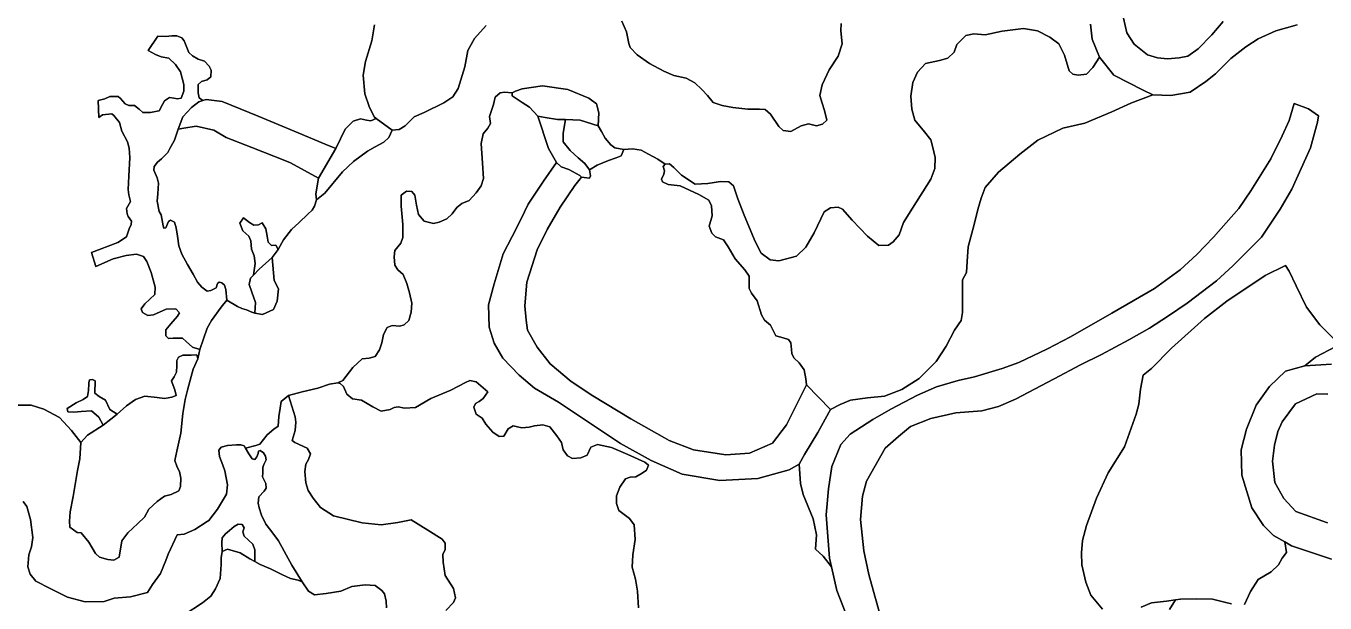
# Model space of a CAD drawing. Header units: inches. Extents: x 288635 to 1232953, y 676945 to 1655780.
# Drawn here: x 357550 to 387692, y 899981 to 913366 of the extents above; entities that cross this region are included whole.
import ezdxf

# ---------------------------------------------------------------- set-up
doc = ezdxf.new("R2010")
doc.units = ezdxf.units.IN
doc.header["$MEASUREMENT"] = 0

msp = doc.modelspace()

# ---------------------------------------------------------------- linework, layer by layer
at = {"color": 1}
for points in [[(365638.9038, 913389.6455), (365572.8637, 913023.8847), (365425.5434, 912541.2838), (365374.7433, 912221.2431), (365410.3034, 911794.5223), (365511.9036, 911499.8817), (365628.7438, 911256.0412), (365678.7738, 911216.2738), (365547.8155, 911162.3039), (365447.2736, 911178.179), (365309.69, 911209.929), (365140.3563, 911157.0122), (364955.1476, 910971.8035), (364738.5024, 910524.2799), (364491.8242, 910626.5998), (363867.3707, 910885.6175), (362935.4522, 911272.1689), (362105.3638, 911616.4821), (361732.8297, 911658.8155), (361653.8721, 911635.1282), (361564.4262, 911696.214), (361547.4928, 911814.7475), (361543.2595, 912009.4812), (361619.4596, 912081.4481), (361750.6932, 912115.3148), (361839.5934, 912183.0483), (361848.0601, 912343.9152), (361797.26, 912432.8154), (361695.6598, 912551.349), (361543.2595, 912593.6824), (361416.2592, 912674.1159), (361326.3007, 912747.1411), (361269.1506, 912901.658), (361220.4672, 913024.4249), (361165.4337, 913094.2751), (361049.0168, 913138.7252), (360934.7166, 913140.8418), (360792.8997, 913121.7918), (360612.9826, 913128.1418), (360384.3822, 912795.8245), (360557.9492, 912702.691), (360687.0661, 912649.7742), (360862.7498, 912618.0241), (361019.3834, 912471.9738), (361133.6837, 912300.5235), (361212.0005, 912008.4229), (361209.8838, 911851.7893), (361148.5004, 911690.9223), (361063.8335, 911673.9889), (360983.4, 911690.9223), (360879.6832, 911709.9723), (360767.4996, 911629.5388), (360714.5828, 911540.6386), (360643.0185, 911397.7278), (360635.1018, 911395.3821), (360438.2514, 911360.457), (360257.2761, 911360.457), (360177.9009, 911436.6572), (360066.7757, 911519.2073), (359936.6004, 911522.3824), (359854.0503, 911557.3074), (359742.9251, 911684.3077), (359688.9499, 911731.9328), (359498.4496, 911728.7578), (359377.7993, 911674.7827), (359225.399, 911639.8576), (359238.099, 911246.1568), (359326.9992, 911303.3069), (359539.7246, 911325.532), (359587.3497, 911290.6069), (359717.525, 911125.5066), (359774.6751, 910922.3062), (359904.8504, 910677.8307), (359942.9505, 910528.6054), (359955.6505, 910312.7049), (359933.4254, 909884.0791), (359917.5504, 909572.9285), (359936.6004, 909449.1032), (359971.5255, 909293.5279), (359885.8003, 909128.4276), (359898.5004, 909004.6023), (359920.7254, 908947.4522), (359996.9256, 908836.327), (359987.4005, 908763.3018), (359942.9505, 908661.7016), (359878.7501, 908477.0766), (359680.3422, 908346.2118), (359071.7993, 908108.0864), (359172.3411, 907785.294), (359569.2169, 907965.2111), (359876.1342, 908044.5862), (360114.2597, 908076.3363), (360273.01, 908018.1278), (360357.6768, 907901.7109), (360452.927, 907647.7104), (360548.1772, 907303.7514), (360542.8855, 907139.7094), (360304.7601, 906922.7507), (360225.3849, 906806.3338), (360257.135, 906721.6669), (360378.8435, 906647.5834), (360511.1355, 906668.7501), (360802.1777, 906795.7504), (361029.7198, 906806.3338), (361114.3867, 906711.0836), (361066.7616, 906631.7084), (360908.0113, 906457.0831), (360791.5944, 906314.2078), (360791.5944, 906176.6242), (360860.3862, 906113.124), (360966.2197, 906123.7074), (361177.8868, 906123.7074), (361267.8453, 906049.6239), (361410.7206, 905917.332), (361580.0543, 905864.4152), (361540.9394, 905642.6823), (361515.5394, 905741.1075), (361385.3641, 905728.4074), (361191.6887, 905728.4074), (361090.0885, 905687.1324), (361048.8134, 905607.7572), (361048.8134, 905490.282), (361042.4634, 905337.8817), (360985.3133, 905229.9314), (360928.1632, 905134.6813), (360940.8632, 905090.2312), (361004.3633, 904928.3058), (361033.0681, 904796.3424), (360935.7832, 904756.2205), (360763.0629, 904725.7404), (360590.3425, 904751.1405), (360305.8619, 904781.6205), (360092.5015, 904700.3404), (359884.2211, 904558.1001), (359666.7967, 904363.3664), (359494.0763, 904470.0466), (359392.4761, 904683.407), (359250.2358, 904769.7672), (359143.5556, 904845.9673), (359153.7156, 905135.5279), (359092.7555, 905166.008), (359026.7154, 905155.848), (359006.3953, 905089.8078), (359005.7375, 905066.1264), (359001.3153, 904906.9275), (358980.9953, 904774.8472), (358879.3951, 904703.7271), (358711.7548, 904627.5269), (358508.5543, 904495.4466), (358523.7944, 904414.1665), (358660.9547, 904409.0865), (358828.595, 904424.3265), (359067.3555, 904439.5665), (359240.0758, 904292.2462), (359341.676, 904104.2859), (358979.9793, 903877.3787), (358822.499, 903704.6584), (358605.2051, 903986.1051), (358324.7462, 904287.7307), (357964.9121, 904478.231), (357668.5782, 904573.4812), (357340.4942, 904573.4812)], [(357340.4942, 904573.4812), (357668.5782, 904573.4812), (357964.9121, 904478.231), (358324.7462, 904287.7307), (358605.2051, 903986.1051), (358822.499, 903704.6584), (358802.1789, 903323.6576), (358746.2988, 903054.4171), (358644.6986, 902449.8959), (358578.6585, 902094.2952), (358558.3384, 901880.9347), (358568.4985, 901738.6945), (358741.2188, 901616.7742), (358832.659, 901606.6142), (359005.3793, 901393.2538), (359162.8597, 901129.0932), (359259.3798, 901042.7331), (359447.3402, 900991.933), (359589.5805, 900976.6929), (359711.5008, 901047.8131), (359777.5409, 901423.7338), (359909.6211, 901606.6142), (360148.3816, 901825.0546), (360300.7819, 901972.3749), (360402.3821, 902155.2553), (360590.3425, 902333.0556), (360763.0629, 902460.0559), (360915.4632, 902495.616), (361093.2635, 902581.9761), (361138.9836, 902683.5763), (361144.0636, 902876.6167), (361113.5836, 903029.017), (361057.7034, 903130.6172), (361006.9033, 903283.0175), (361047.5434, 903506.538), (361144.0636, 903918.0188), (361189.7837, 904375.2197), (361244.1536, 904701.4388), (361299.6389, 904918.7808), (361356.789, 905150.5563), (361429.8142, 905407.7318), (361540.9394, 905642.6823), (361580.0543, 905864.4152), (361754.6796, 906356.5412), (361853.6153, 906536.6548), (362078.1775, 906843.3755), (362207.2944, 907002.1258), (362459.5658, 906855.3194), (362554.816, 906810.3402), (362668.5871, 906783.8818), (362787.6498, 906728.3192), (362862.642, 906700.8026), (363037.2674, 906674.3443), (363296.5596, 906785.4695), (363375.9347, 906981.2615), (363407.6848, 907272.3038), (363307.1429, 907462.8042), (363259.5178, 907991.9719), (363398.6979, 908179.4182), (363527.1474, 908402.3354), (363711.7211, 908641.0958), (363887.8281, 908805.3495), (364086.5835, 908997.1199), (364188.1837, 909092.3701), (364242.1588, 909187.6203), (364293.688, 909336.6753), (364484.1883, 909490.1339), (364896.9392, 909982.2599), (365145.648, 910225.6771), (365473.732, 910463.8025), (365653.649, 910559.0527), (365849.4411, 910670.1779), (365965.858, 910781.3032), (366050.3847, 910946.1606), (366207.865, 910961.4006), (366345.0253, 911047.7608), (366553.3057, 911256.0412), (366792.0662, 911362.7214), (367244.1871, 911581.1619), (367457.5475, 911723.4021), (367579.4677, 911916.4425), (367731.868, 912419.3635), (367802.9882, 912795.2843), (367960.4685, 913074.6848), (368229.709, 913374.4054)], [(382246.9621, 913405.738), (382287.6022, 913060.2973), (382460.3225, 912638.6565), (382306.0582, 912405.4982), (382158.7379, 912248.0179), (381965.6975, 912222.6178), (381843.7773, 912248.0179), (381752.3371, 912324.218), (381650.7369, 912689.9788), (381513.5766, 912949.0593), (381310.3762, 913106.5396), (381020.8156, 913253.8599), (380695.695, 913304.66), (380202.934, 913248.7799), (379806.6932, 913157.3397), (379542.5327, 913182.7398), (379354.5723, 913147.1797), (379151.3719, 912938.8993), (379085.3318, 912761.0989), (378938.0115, 912618.8586), (378744.9711, 912562.9785), (378424.9304, 912491.8584), (378236.9701, 912293.738), (378130.2898, 912054.9775), (378079.4897, 911734.9369), (378104.8898, 911435.2163), (378170.9299, 911181.2158), (378399.5304, 910911.9752), (378546.8507, 910724.0148), (378582.4107, 910576.6945), (378643.3709, 910317.614), (378638.2909, 910063.6135), (378546.8507, 909814.693), (378120.1298, 909139.0517), (377911.8494, 908808.851), (377810.2492, 908524.3704), (377673.0889, 908356.7301), (377566.4087, 908280.53), (377342.8883, 908270.3699), (377078.7277, 908493.8904), (376718.047, 908859.6511), (376494.5266, 909118.7316), (376392.9264, 909159.3717), (376220.206, 909144.1317), (376072.8857, 909052.6915), (375839.2053, 908570.0905), (375646.1649, 908234.8099), (375427.7244, 908026.5294), (375016.2436, 907914.7692), (374821.2982, 907941.7215), (374607.9378, 908094.1218), (374470.7775, 908363.3623), (374211.697, 908978.0436), (374064.3767, 909359.0443), (373967.8565, 909658.7649), (373856.0963, 909750.2051), (373663.0559, 909760.3651), (373368.4153, 909709.565), (373073.7747, 909694.325), (372758.8141, 909907.6854), (372581.0137, 910080.4058), (372479.4135, 910166.766), (372377.8133, 910161.6859), (372213.1024, 910275.5711), (371997.2019, 910394.1046), (371823.6349, 910487.2382), (371624.6679, 910516.8715), (371421.4675, 910499.9382), (371209.8004, 910542.2716), (371116.6668, 910610.0051), (370989.6666, 910762.4054), (370903.9374, 910916.8791), (370828.341, 911053.0948), (370844.216, 911354.7204), (370791.2993, 911561.0959), (370611.3822, 911688.0961), (370119.2562, 911889.1798), (369537.1717, 911979.1384), (369066.2125, 911905.0549), (368907.4622, 911852.1381), (368833.3787, 911815.0964), (368652.8619, 911829.2075), (368551.2617, 911812.2741), (368435.2682, 911714.9073), (368401.4014, 911545.5736), (368308.2679, 911266.173), (368324.6999, 911104.3361), (368263.7398, 910992.5758), (368157.0596, 910865.5756), (368111.3395, 910636.9751), (368141.8196, 910184.8542), (368162.1396, 909829.2535), (368111.3395, 909656.5332), (367999.5793, 909493.9728), (367831.9389, 909321.2525), (367664.2986, 909245.0523), (367547.4584, 909158.6922), (367440.7782, 909011.3719), (367318.8579, 908889.4516), (367135.9776, 908813.2515), (367003.8973, 908782.7714), (366785.4569, 908838.6515), (366658.4566, 908991.0518), (366607.6565, 909209.4923), (366572.0964, 909438.0927), (366500.9763, 909529.5329), (366379.056, 909534.6129), (366257.1358, 909438.0927), (366257.1358, 909189.1722), (366292.6959, 908757.3714), (366297.7759, 908462.7308), (366246.9758, 908330.6505), (366109.8155, 908157.9302), (366094.5755, 908010.6099), (366109.8155, 907817.5695), (366180.9356, 907705.8093), (366302.8559, 907604.2091), (366384.1361, 907395.9286), (366450.1762, 907177.4882), (366500.9763, 906933.6477), (366490.8163, 906730.4473), (366434.9362, 906537.4069), (366323.1759, 906435.8067), (366221.5757, 906405.3267), (366043.7754, 906420.5667), (365926.9351, 906369.7666), (365845.655, 906212.2863), (365810.0949, 906019.2459), (365749.1348, 905851.6055), (365652.6146, 905699.2052), (365510.3743, 905663.6452), (365347.814, 905648.4051), (365134.4536, 905445.2047), (364900.7731, 905145.4841), (364787.1964, 905088.2183), (364590.7452, 905057.6592), (364321.5047, 904961.139), (363955.744, 904879.8589), (363640.7833, 904793.4987), (363472.5505, 904654.3057), (363447.1505, 904501.9054), (363415.4004, 904305.055), (363402.7004, 904082.8046), (363301.1002, 904012.9544), (363142.3499, 903879.6042), (362977.2495, 903663.7037), (362881.9993, 903631.9537), (362643.9077, 903571.1486), (362610.0142, 903624.8134), (362533.814, 903647.0385), (362435.3888, 903647.0385), (362222.6634, 903634.3384), (362079.7881, 903593.0634), (362025.813, 903523.2132), (362038.513, 903377.1629), (362114.7862, 903176.5128), (362165.9102, 903047.756), (362224.1186, 902719.672), (362202.9519, 902502.7133), (361991.2848, 902158.7542), (361790.2011, 901894.1704), (361752.7206, 901870.2074), (361467.4088, 901687.795), (361223.9916, 901576.6697), (361059.9496, 901566.0864), (360848.2825, 901116.2938), (360791.5092, 900970.0595), (360673.6572, 900666.5013), (360483.1568, 900412.5008), (360366.7399, 900227.292), (359975.1558, 900126.7502), (359599.4467, 900095.0001), (359366.6129, 900015.625), (358919.7678, 900005.0945), (358513.367, 900116.8547), (358112.0462, 900314.9751), (357778.1109, 900487.6744), (357646.0306, 900650.2347), (357590.1505, 900822.955), (357615.5506, 901097.2756), (357676.5107, 901280.156), (357706.9907, 901498.5964), (357656.1906, 901915.1572), (357569.8305, 902219.9578), (357483.4703, 902336.7981)], [(368229.709, 913374.4054), (367960.4685, 913074.6848), (367802.9882, 912795.2843), (367731.868, 912419.3635), (367579.4677, 911916.4425), (367457.5475, 911723.4021), (367244.1871, 911581.1619), (366792.0662, 911362.7214), (366553.3057, 911256.0412), (366345.0253, 911047.7608), (366207.865, 910961.4006), (366050.3847, 910946.1606), (365678.7738, 911216.2738), (365628.7438, 911256.0412), (365511.9036, 911499.8817), (365410.3034, 911794.5223), (365374.7433, 912221.2431), (365425.5434, 912541.2838), (365572.8637, 913023.8847), (365638.9038, 913389.6455)], [(376464.4055, 913420.1255), (376459.3255, 913252.4852), (376484.7255, 912952.7646), (376398.3654, 912663.204), (376185.0049, 912348.2434), (376022.4446, 911997.7227), (375966.5645, 911753.8822), (376027.5246, 911576.0818), (376078.3247, 911408.4415), (376129.1248, 911184.9211), (376032.6046, 911088.4009), (375890.3643, 911047.7608), (375707.484, 911093.4809), (375539.8436, 911052.8408), (375301.0832, 910920.7605), (375118.2028, 910941.0806), (375016.6026, 911037.6008), (374823.5622, 911317.0013), (374701.642, 911428.7615), (374569.5617, 911433.8416), (374452.7215, 911433.8416), (374300.3212, 911438.9216), (373954.8805, 911474.4816), (373700.88, 911520.2017), (373497.6796, 911591.3219), (373360.5193, 911753.8822), (373233.519, 911896.1225), (373065.8787, 912048.5228), (372867.7583, 912155.203), (372583.2777, 912216.1631), (372349.5973, 912317.7633), (372019.3966, 912495.5637), (371729.836, 912698.7641), (371567.2757, 912866.4044), (371536.7956, 912962.9246), (371485.9955, 913227.0851), (371379.3153, 913476.0056)], [(371379.3153, 913476.0056), (371485.9955, 913227.0851), (371536.7956, 912962.9246), (371567.2757, 912866.4044), (371729.836, 912698.7641), (372019.3966, 912495.5637), (372349.5973, 912317.7633), (372583.2777, 912216.1631), (372867.7583, 912155.203), (373065.8787, 912048.5228), (373233.519, 911896.1225), (373360.5193, 911753.8822), (373497.6796, 911591.3219), (373700.88, 911520.2017), (373954.8805, 911474.4816), (374300.3212, 911438.9216), (374452.7215, 911433.8416), (374569.5617, 911433.8416), (374701.642, 911428.7615), (374823.5622, 911317.0013), (375016.6026, 911037.6008), (375118.2028, 910941.0806), (375301.0832, 910920.7605), (375539.8436, 911052.8408), (375707.484, 911093.4809), (375890.3643, 911047.7608), (376032.6046, 911088.4009), (376129.1248, 911184.9211), (376078.3247, 911408.4415), (376027.5246, 911576.0818), (375966.5645, 911753.8822), (376022.4446, 911997.7227), (376185.0049, 912348.2434), (376398.3654, 912663.204), (376484.7255, 912952.7646), (376459.3255, 913252.4852), (376464.4055, 913420.1255)], [(377364.4566, 899731.7579), (377242.5363, 900143.2387), (377110.4561, 900641.0797), (376993.6158, 901194.8008), (376917.4157, 901921.2423), (376963.1358, 902459.7234), (377049.4959, 902810.2441), (377486.3768, 903572.2456), (377796.2574, 903846.5661), (378075.658, 904075.1666), (378548.0989, 904263.127), (379122.1401, 904395.2072), (379731.7413, 904440.9273), (380117.8221, 904542.5275), (380508.9829, 904710.1679), (381408.1447, 905177.5288), (382017.7459, 905502.6495), (382505.4269, 905746.4899), (383140.4281, 906081.7706), (383623.0291, 906356.0912), (384034.5099, 906625.3317), (384496.7908, 906935.2123), (385172.4322, 907453.3734), (385553.433, 907803.8941), (386218.9143, 908464.2954), (386650.7152, 909114.5367), (386919.9557, 909576.8176), (387351.7566, 910536.9395), (387520.6836, 911130.8254), (387544.7969, 911283.701), (387306.0365, 911446.2613), (386975.8358, 911568.1816), (386858.9956, 911177.0208), (386696.4352, 910821.4201), (386437.3547, 910282.939), (385969.9938, 909541.2575), (385690.5932, 909134.8567), (385106.3921, 908464.2954), (384720.3113, 908068.0546), (384329.1505, 907712.4539), (383734.7893, 907275.573), (382749.2673, 906701.5318), (381785.1238, 906158.1824), (381250.6644, 905877.7235), (380583.913, 905560.2229), (380202.9123, 905422.6393), (379562.6193, 905226.8472), (379181.6185, 905142.1804), (378673.6175, 904994.0134), (378234.4083, 904803.5131), (377620.5738, 904480.7207), (377197.2396, 904237.3036), (376673.3635, 903898.6362), (376456.4048, 903660.5108), (376244.7377, 903147.2181), (376170.6542, 902628.6337), (376117.7374, 902025.3825), (376197.1126, 901019.9638), (376242.2864, 900819.5048), (376047.3162, 901066.8456), (375869.5158, 901229.4059), (375894.9159, 901559.6066), (375813.6357, 901930.4473), (375585.0353, 902494.3284), (375518.9951, 902753.409), (375493.6742, 903200.5704), (375615.5944, 903424.0908), (375925.475, 903937.1718), (376218.301, 904466.9946), (376441.8215, 904588.9148), (376680.5819, 904685.435), (377076.8227, 904741.3151), (377467.9835, 904781.9552), (377874.3843, 904934.3555), (378275.7051, 905188.356), (378666.8659, 905579.5168), (378900.5464, 905940.1975), (379093.5868, 906305.9582), (379247.8921, 906533.0065), (379278.3721, 906715.8868), (379278.3721, 907259.4479), (379283.4521, 907477.8884), (379374.8923, 907645.5287), (379390.1324, 907899.5292), (379410.4524, 908239.8899), (379557.7727, 908788.531), (379639.0529, 909108.5716), (379715.253, 909372.7321), (379806.6932, 909621.6526), (380114.7742, 909971.9207), (380609.3348, 910393.8142), (381025.8956, 910713.8548), (381605.0168, 910993.2554), (382118.0978, 911115.1756), (382748.0191, 911374.2561), (383184.9, 911572.3765), (383694.765, 911769.9747), (384116.4058, 911754.7347), (384563.4467, 911830.9349), (384929.2074, 912079.8554), (385152.7279, 912252.5757), (385503.2486, 912613.2564), (385853.7693, 912882.497), (386143.3299, 913070.4573), (386554.8107, 913253.3377), (387042.4917, 913390.498)], [(387042.4917, 913390.498), (386554.8107, 913253.3377), (386143.3299, 913070.4573), (385853.7693, 912882.497), (385503.2486, 912613.2564), (385503.2486, 912613.2564), (385152.7279, 912252.5757), (384929.2074, 912079.8554), (384563.4467, 911830.9349), (384116.4058, 911754.7347), (383694.765, 911769.9747), (383476.3245, 911876.6549), (382795.6032, 912227.1756), (382460.3225, 912638.6565), (382287.6022, 913060.2973), (382246.9621, 913405.738)], [(383019.1236, 913547.9783), (383095.3238, 913207.6176), (383262.9641, 912943.4571), (383572.8447, 912699.6166), (383801.4452, 912623.4164), (384035.1257, 912603.0964), (384309.4462, 912623.4164), (384512.6466, 912669.1365), (384751.4071, 912836.7769), (385066.3677, 913161.8975), (385325.4482, 913471.7781)], [(385325.4482, 913471.7781), (385066.3677, 913161.8975), (384751.4071, 912836.7769), (384512.6466, 912669.1365), (384309.4462, 912623.4164), (384035.1257, 912603.0964), (383801.4452, 912623.4164), (383572.8447, 912699.6166), (383262.9641, 912943.4571), (383095.3238, 913207.6176), (383019.1236, 913547.9783)], [(371758.6396, 899870.9689), (371738.3195, 900251.9696), (371692.5995, 900536.4502), (371616.3993, 900815.8507), (371631.6393, 901095.2513), (371682.4394, 901450.852), (371662.1194, 901791.2127), (371550.3592, 901943.613), (371306.5187, 902126.4934), (371250.6386, 902289.0537), (371250.6386, 902466.8541), (371326.8387, 902664.9744), (371463.999, 902863.0948), (371570.6792, 902903.7349), (371702.7595, 902908.8149), (371844.9998, 902995.1751), (371946.6, 903061.2152), (371992.3201, 903178.0555), (371911.0399, 903249.1756), (371514.7991, 903421.896), (371133.7983, 903584.4563), (370813.7577, 903655.5764), (370656.2774, 903594.6163), (370569.9172, 903411.7359), (370422.5969, 903350.7758), (370229.5565, 903335.5358), (370112.7163, 903391.4159), (370016.1961, 903533.6562), (369975.556, 903706.3765), (369863.7958, 903858.7768), (369701.2355, 904067.0573), (369543.7552, 904112.7773), (369350.7148, 904092.4573), (369223.7145, 904061.9772), (369056.0742, 904046.7372), (368852.8738, 904087.3773), (368736.0335, 904021.3372), (368639.5133, 903848.6168), (368532.8331, 903843.5368), (368385.5128, 903940.057), (368222.9525, 904133.0974), (368131.5123, 904270.2577), (367994.3521, 904361.6978), (367943.552, 904524.2582), (367979.112, 904605.5383), (368065.4722, 904656.3384), (368156.9124, 904722.3786), (368263.5926, 904879.8589), (368212.7925, 904925.579), (367999.4321, 905108.4593), (367847.0318, 905144.0194), (367745.4316, 905093.2193), (367410.1509, 904920.499), (366942.79, 904727.4586), (366587.1892, 904519.1782), (366333.1887, 904498.8581), (366185.8684, 904529.3382), (366089.3482, 904514.0981), (365997.9081, 904468.3781), (365789.6276, 904427.738), (365601.6673, 904529.3382), (365337.5067, 904686.8185), (365124.1463, 904717.2986), (364992.0661, 904829.0588), (364915.8659, 905006.8591), (364838.3109, 905076.2504), (364787.1964, 905088.2183), (364900.7731, 905145.4841), (365134.4536, 905445.2047), (365347.814, 905648.4051), (365510.3743, 905663.6452), (365652.6146, 905699.2052), (365749.1348, 905851.6055), (365810.0949, 906019.2459), (365845.655, 906212.2863), (365926.9351, 906369.7666), (366043.7754, 906420.5667), (366221.5757, 906405.3267), (366323.1759, 906435.8067), (366434.9362, 906537.4069), (366490.8163, 906730.4473), (366500.9763, 906933.6477), (366450.1762, 907177.4882), (366384.1361, 907395.9286), (366302.8559, 907604.2091), (366180.9356, 907705.8093), (366109.8155, 907817.5695), (366094.5755, 908010.6099), (366109.8155, 908157.9302), (366246.9758, 908330.6505), (366297.7759, 908462.7308), (366292.6959, 908757.3714), (366257.1358, 909189.1722), (366257.1358, 909438.0927), (366379.056, 909534.6129), (366500.9763, 909529.5329), (366572.0964, 909438.0927), (366607.6565, 909209.4923), (366658.4566, 908991.0518), (366785.4569, 908838.6515), (367003.8973, 908782.7714), (367135.9776, 908813.2515), (367318.8579, 908889.4516), (367440.7782, 909011.3719), (367547.4584, 909158.6922), (367664.2986, 909245.0523), (367831.9389, 909321.2525), (367999.5793, 909493.9728), (368111.3395, 909656.5332), (368162.1396, 909829.2535), (368141.8196, 910184.8542), (368111.3395, 910636.9751), (368157.0596, 910865.5756), (368263.7398, 910992.5758), (368324.6999, 911104.3361), (368308.2679, 911266.173), (368401.4014, 911545.5736), (368435.2682, 911714.9073), (368551.2617, 911812.2741), (368652.8619, 911829.2075), (368833.3787, 911815.0964), (368833.3787, 911746.3046), (369066.2125, 911592.8459), (369235.5461, 911481.7207), (369426.0465, 911270.0536), (369676.0042, 910525.945), (369706.3275, 910471.5096), (369859.9429, 910195.7443), (369560.2223, 909763.9435), (369204.6216, 909235.6224), (369031.9012, 908880.0217), (369031.9012, 908880.0217), (368833.7808, 908483.7809), (368625.5004, 908077.3801), (368417.22, 907386.4987), (368285.1397, 906893.7377), (368300.3798, 906380.6567), (368417.22, 906009.816), (368615.3404, 905659.2953), (368996.3412, 905263.0545), (369346.8619, 904963.3339), (369905.663, 904638.2132), (370814.9848, 904033.692), (371343.3059, 903683.1713), (372059.5873, 903286.9305), (372775.8687, 902971.9699), (373649.6305, 902824.6496), (374533.5522, 902865.2897), (375259.9937, 903073.5701), (375493.6742, 903200.5704), (375518.9951, 902753.409), (375585.0353, 902494.3284), (375813.6357, 901930.4473), (375894.9159, 901559.6066), (375869.5158, 901229.4059), (376047.3162, 901066.8456), (376242.2864, 900819.5048), (376366.4462, 900268.5456), (376625.7384, 899596.5026)], [(376625.7384, 899596.5026), (376366.4462, 900268.5456), (376242.2864, 900819.5048), (376197.1126, 901019.9638), (376117.7374, 902025.3825), (376170.6542, 902628.6337), (376244.7377, 903147.2181), (376456.4048, 903660.5108), (376673.3635, 903898.6362), (377197.2396, 904237.3036), (377620.5738, 904480.7207), (378234.4083, 904803.5131), (378673.6175, 904994.0134), (379181.6185, 905142.1804), (379562.6193, 905226.8472), (380202.9123, 905422.6393), (380583.913, 905560.2229), (381250.6644, 905877.7235), (381785.1238, 906158.1824), (382749.2673, 906701.5318), (383734.7893, 907275.573), (384329.1505, 907712.4539), (384720.3113, 908068.0546), (385106.3921, 908464.2954), (385690.5932, 909134.8567), (385969.9938, 909541.2575), (386437.3547, 910282.939), (386696.4352, 910821.4201), (386858.9956, 911177.0208), (386975.8358, 911568.1816), (387306.0365, 911446.2613), (387544.7969, 911283.701), (387520.6836, 911130.8254), (387351.7566, 910536.9395), (386919.9557, 909576.8176), (386650.7152, 909114.5367), (386218.9143, 908464.2954), (385553.433, 907803.8941), (385172.4322, 907453.3734), (384496.7908, 906935.2123), (384034.5099, 906625.3317), (383623.0291, 906356.0912), (383140.4281, 906081.7706), (382505.4269, 905746.4899), (382017.7459, 905502.6495), (381408.1447, 905177.5288), (380508.9829, 904710.1679), (380117.8221, 904542.5275), (379731.7413, 904440.9273), (379122.1401, 904395.2072), (378548.0989, 904263.127), (378075.658, 904075.1666), (377796.2574, 903846.5661), (377486.3768, 903572.2456), (377049.4959, 902810.2441), (376963.1358, 902459.7234), (376917.4157, 901921.2423), (376993.6158, 901194.8008), (377110.4561, 900641.0797), (377242.5363, 900143.2387), (377364.4566, 899731.7579)], [(382530.7195, 899837.7557), (382261.4789, 900162.8763), (382144.6387, 900467.6769), (382053.1985, 900863.9177), (382037.9585, 901143.3183), (382068.4385, 901427.7988), (382159.8787, 901778.3195), (382393.5592, 902413.3208), (382657.7197, 903002.602), (383038.7205, 903602.0432), (383196.2008, 904033.844), (383307.961, 904358.9647), (383374.0012, 904592.6452), (383414.6412, 904938.0859), (383470.5214, 905263.2065), (383663.5617, 905420.6868), (384130.9227, 905893.1278), (384892.9242, 906584.0091), (385411.0852, 906985.33), (386305.167, 907574.6111), (386772.528, 907808.2916), (386863.9681, 907676.2113), (387026.5285, 907340.9307), (387260.2089, 906843.0897), (387570.0896, 906431.6088), (387971.4104, 906030.288)], [(387971.4104, 906030.288), (387570.0896, 906431.6088), (387260.2089, 906843.0897), (387026.5285, 907340.9307), (386863.9681, 907676.2113), (386772.528, 907808.2916), (386305.167, 907574.6111), (385411.0852, 906985.33), (384892.9242, 906584.0091), (384130.9227, 905893.1278), (383663.5617, 905420.6868), (383470.5214, 905263.2065), (383414.6412, 904938.0859), (383374.0012, 904592.6452), (383307.961, 904358.9647), (383196.2008, 904033.844), (383038.7205, 903602.0432), (382657.7197, 903002.602), (382393.5592, 902413.3208), (382159.8787, 901778.3195), (382068.4385, 901427.7988), (382037.9585, 901143.3183), (382053.1985, 900863.9177), (382144.6387, 900467.6769), (382261.4789, 900162.8763), (382530.7195, 899837.7557)], [(387940.9303, 905933.7678), (387468.4893, 905679.7673), (387222.6947, 905485.9864), (386779.1073, 905357.2733), (386406.5732, 905001.6726), (386093.3059, 904569.8717), (385873.1721, 904011.0706), (385746.1719, 903536.9363), (385763.1052, 902944.2685), (385991.7057, 902190.7336), (386262.6396, 901775.8661), (386499.7067, 901547.2657), (386763.3995, 901396.5841), (386797.928, 901153.4783), (386701.4078, 901021.398), (386615.0476, 900868.9977), (386442.3273, 900706.4374), (386142.6067, 900523.557), (385959.7263, 900249.2365), (385959.7263, 900249.2365), (385827.6461, 899944.4359)], [(387845.9094, 905518.1403), (387222.6947, 905485.9864), (387468.4893, 905679.7673), (387940.9303, 905933.7678)], [(387845.9094, 900996.9312), (386914.5742, 901310.1985), (386763.3995, 901396.5841), (386499.7067, 901547.2657), (386262.6396, 901775.8661), (385991.7057, 902190.7336), (385763.1052, 902944.2685), (385746.1719, 903536.9363), (385873.1721, 904011.0706), (386093.3059, 904569.8717), (386406.5732, 905001.6726), (386779.1073, 905357.2733), (387222.6947, 905485.9864), (387845.9094, 905518.1403)], [(367288.2306, 899810.0087), (367466.031, 899992.8891), (367516.8311, 900104.6493), (367471.111, 900318.0098), (367272.9906, 900617.7304), (367227.2705, 900927.611), (367222.1905, 901105.4113), (367272.9906, 901222.2516), (367272.9906, 901369.5719), (367206.9505, 901461.012), (366876.7498, 901669.2925), (366485.589, 901913.1329), (366180.7884, 901852.1728), (365789.6276, 901796.2927), (365347.6668, 901842.0128), (364687.2654, 901999.4931), (364387.5448, 902192.5335), (364209.7445, 902410.9739), (364101.1422, 902589.6423), (364042.2127, 902772.0051), (364016.7041, 903030.7352), (364047.1842, 903203.4555), (364108.1443, 903310.1357), (364148.7844, 903442.216), (364072.5842, 903569.2163), (363788.1036, 903706.3765), (363727.1435, 903747.0166), (363798.2637, 903985.7771), (363808.4237, 904178.8175), (363798.2637, 904300.7377), (363640.7833, 904793.4987), (363955.744, 904879.8589), (364321.5047, 904961.139), (364590.7452, 905057.6592), (364787.1964, 905088.2183), (364838.3109, 905076.2504), (364915.8659, 905006.8591), (364992.0661, 904829.0588), (365124.1463, 904717.2986), (365337.5067, 904686.8185), (365601.6673, 904529.3382), (365789.6276, 904427.738), (365997.9081, 904468.3781), (366089.3482, 904514.0981), (366185.8684, 904529.3382), (366333.1887, 904498.8581), (366587.1892, 904519.1782), (366942.79, 904727.4586), (367410.1509, 904920.499), (367745.4316, 905093.2193), (367847.0318, 905144.0194), (367999.4321, 905108.4593), (368212.7925, 904925.579), (368263.5926, 904879.8589), (368156.9124, 904722.3786), (368065.4722, 904656.3384), (367979.112, 904605.5383), (367943.552, 904524.2582), (367943.552, 904524.2582), (367994.3521, 904361.6978), (368131.5123, 904270.2577), (368222.9525, 904133.0974), (368385.5128, 903940.057), (368532.8331, 903843.5368), (368639.5133, 903848.6168), (368736.0335, 904021.3372), (368852.8738, 904087.3773), (369056.0742, 904046.7372), (369223.7145, 904061.9772), (369350.7148, 904092.4573), (369543.7552, 904112.7773), (369701.2355, 904067.0573), (369863.7958, 903858.7768), (369975.556, 903706.3765), (370016.1961, 903533.6562), (370112.7163, 903391.4159), (370229.5565, 903335.5358), (370422.5969, 903350.7758), (370569.9172, 903411.7359), (370656.2774, 903594.6163), (370813.7577, 903655.5764), (371133.7983, 903584.4563), (371514.7991, 903421.896), (371911.0399, 903249.1756), (371992.3201, 903178.0555), (371946.6, 903061.2152), (371844.9998, 902995.1751), (371702.7595, 902908.8149), (371570.6792, 902903.7349), (371463.999, 902863.0948), (371326.8387, 902664.9744), (371250.6386, 902466.8541), (371250.6386, 902289.0537), (371306.5187, 902126.4934), (371550.3592, 901943.613), (371662.1194, 901791.2127), (371682.4394, 901450.852), (371631.6393, 901095.2513), (371616.3993, 900815.8507), (371692.5995, 900536.4502), (371738.3195, 900251.9696), (371758.6396, 899870.9689)], [(365916.6279, 899870.9689), (365906.4679, 900023.3692), (365865.8278, 900191.0095), (365804.8677, 900272.2897), (365652.4674, 900384.0499), (365418.7869, 900399.2899), (365113.9863, 900363.7298), (364854.9058, 900257.0496), (364514.5451, 900201.1695), (364245.3046, 900170.6895), (364108.1443, 900251.9696), (363960.824, 900475.4901), (363721.2664, 900860.1766), (363406.9408, 901425.3278), (363229.1404, 901666.6283), (363114.8402, 901812.6786), (363016.415, 902015.879), (362959.2649, 902190.5043), (362937.0398, 902298.4545), (362956.0899, 902441.3298), (363073.5651, 902571.5051), (363121.1902, 902647.7052), (363114.8402, 902752.4804), (363041.4264, 902909.0181), (363047.1067, 902997.2205), (363049.2234, 903126.3374), (363070.3901, 903194.0709), (363121.1902, 903302.0211), (363110.6069, 903388.8046), (363064.0401, 903460.7714), (362981.4899, 903517.9215), (362947.6232, 903500.9882), (362934.9232, 903452.3047), (362905.2898, 903369.7546), (362856.6063, 903306.2545), (362797.3396, 903325.3045), (362724.3144, 903443.8381), (362643.9077, 903571.1486), (362881.9993, 903631.9537), (362977.2495, 903663.7037), (363142.3499, 903879.6042), (363301.1002, 904012.9544), (363402.7004, 904082.8046), (363415.4004, 904305.055), (363447.1505, 904501.9054), (363472.5505, 904654.3057), (363640.7833, 904793.4987), (363798.2637, 904300.7377), (363808.4237, 904178.8175), (363798.2637, 903985.7771), (363727.1435, 903747.0166), (363788.1036, 903706.3765), (364072.5842, 903569.2163), (364072.5842, 903569.2163), (364148.7844, 903442.216), (364108.1443, 903310.1357), (364047.1842, 903203.4555), (364016.7041, 903030.7352), (364042.2127, 902772.0051), (364101.1422, 902589.6423), (364209.7445, 902410.9739), (364387.5448, 902192.5335), (364687.2654, 901999.4931), (365347.6668, 901842.0128), (365789.6276, 901796.2927), (366180.7884, 901852.1728), (366485.589, 901913.1329), (366876.7498, 901669.2925), (367206.9505, 901461.012), (367272.9906, 901369.5719), (367272.9906, 901222.2516), (367222.1905, 901105.4113), (367227.2705, 900927.611), (367272.9906, 900617.7304), (367471.111, 900318.0098), (367516.8311, 900104.6493), (367466.031, 899992.8891), (367288.2306, 899810.0087)], [(387761.2426, 904823.8722), (387498.7754, 904832.3389), (387007.7077, 904603.7385), (386694.4404, 904180.4043), (386601.3069, 903960.2705), (386516.6401, 903638.5365), (386474.3066, 903274.4691), (386525.1068, 902774.9348), (386736.7738, 902402.4007), (387016.1744, 902106.0668), (387752.7759, 901843.5996)], [(387752.7759, 901843.5996), (387016.1744, 902106.0668), (386736.7738, 902402.4007), (386525.1068, 902774.9348), (386474.3066, 903274.4691), (386516.6401, 903638.5365), (386601.3069, 903960.2705), (386694.4404, 904180.4043), (387007.7077, 904603.7385), (387498.7754, 904832.3389), (387761.2426, 904823.8722)], [(357483.4703, 902336.7981), (357569.8305, 902219.9578), (357656.1906, 901915.1572), (357706.9907, 901498.5964), (357676.5107, 901280.156), (357615.5506, 901097.2756), (357590.1505, 900822.955), (357646.0306, 900650.2347), (357778.1109, 900487.6744), (358112.0462, 900314.9751), (358513.367, 900116.8547), (358919.7678, 900005.0945), (359366.6129, 900015.625), (359599.4467, 900095.0001), (359975.1558, 900126.7502), (360366.7399, 900227.292), (360483.1568, 900412.5008), (360673.6572, 900666.5013), (360791.5092, 900970.0595), (360848.2825, 901116.2938), (361059.9496, 901566.0864), (361223.9916, 901576.6697), (361467.4088, 901687.795), (361752.7206, 901870.2074), (361790.2011, 901894.1704), (361991.2848, 902158.7542), (362202.9519, 902502.7133), (362224.1186, 902719.672), (362165.9102, 903047.756), (362114.7862, 903176.5128), (362038.513, 903377.1629), (362025.813, 903523.2132), (362079.7881, 903593.0634), (362222.6634, 903634.3384), (362435.3888, 903647.0385), (362533.814, 903647.0385), (362610.0142, 903624.8134), (362643.9077, 903571.1486), (362724.3144, 903443.8381), (362797.3396, 903325.3045), (362856.6063, 903306.2545), (362905.2898, 903369.7546), (362934.9232, 903452.3047), (362947.6232, 903500.9882), (362981.4899, 903517.9215), (363064.0401, 903460.7714), (363110.6069, 903388.8046), (363121.1902, 903302.0211), (363070.3901, 903194.0709), (363049.2234, 903126.3374), (363047.1067, 902997.2205), (363041.4264, 902909.0181), (363114.8402, 902752.4804), (363121.1902, 902647.7052), (363073.5651, 902571.5051), (362956.0899, 902441.3298), (362937.0398, 902298.4545), (362959.2649, 902190.5043), (363016.415, 902015.879), (363114.8402, 901812.6786), (363229.1404, 901666.6283), (363406.9408, 901425.3278), (363721.2664, 900860.1766), (363960.824, 900475.4901), (363864.3038, 900511.0501), (363686.5034, 900546.6102), (363488.383, 900643.1304), (363224.2225, 900775.2107), (362985.462, 900871.7309), (362860.2793, 900940.9809), (362860.8397, 901212.6024), (362813.2146, 901349.1276), (362711.6144, 901438.0278), (362613.1892, 901533.278), (362584.6141, 901631.7032), (362610.0142, 901723.7784), (362565.5641, 901799.9785), (362476.6639, 901809.5035), (362378.2387, 901752.3534), (362270.2885, 901663.4533), (362181.3883, 901584.0781), (362098.8382, 901492.0029), (362092.4882, 901377.7027), (362101.5403, 901176.5315), (362081.2202, 901029.2112), (362075.3882, 900877.5794), (362071.0602, 900765.0506), (362055.8202, 900551.6902), (361944.06, 900307.8497), (361842.4598, 900140.2094), (361649.4194, 899987.8091), (361217.6185, 899708.4085)], [(385827.6461, 899944.4359), (385959.7263, 900249.2365), (386142.6067, 900523.557), (386442.3273, 900706.4374), (386615.0476, 900868.9977), (386701.4078, 901021.398), (386797.928, 901153.4783), (386763.3995, 901396.5841), (386914.5742, 901310.1985), (387845.9094, 900996.9312)], [(361217.6185, 899708.4085), (361649.4194, 899987.8091), (361842.4598, 900140.2094), (361944.06, 900307.8497), (362055.8202, 900551.6902), (362071.0602, 900765.0506), (362075.3882, 900877.5794), (362081.2202, 901029.2112), (362101.5403, 901176.5315), (362228.5405, 901227.3316), (362518.1011, 901146.0514), (362746.7016, 901003.8111), (362860.2793, 900940.9809), (362985.462, 900871.7309), (363224.2225, 900775.2107), (363488.383, 900643.1304), (363686.5034, 900546.6102), (363864.3038, 900511.0501), (363960.824, 900475.4901), (364108.1443, 900251.9696), (364245.3046, 900170.6895), (364514.5451, 900201.1695), (364854.9058, 900257.0496), (365113.9863, 900363.7298), (365418.7869, 900399.2899), (365652.4674, 900384.0499), (365804.8677, 900272.2897), (365865.8278, 900191.0095), (365906.4679, 900023.3692), (365916.6279, 899870.9689)], [(385522.8455, 899959.6759), (385390.7652, 899990.156), (385080.8846, 900066.3561), (384720.2039, 900076.5161), (384339.2031, 900071.4361), (384222.2571, 900053.1633), (384014.0824, 900020.636), (383663.5617, 899985.076), (383424.8013, 899883.4757)], [(384085.31, 899833.3581), (384222.2571, 900053.1633), (384339.2031, 900071.4361), (384720.2039, 900076.5161), (385080.8846, 900066.3561), (385390.7652, 899990.156), (385522.8455, 899959.6759)], [(383424.8013, 899883.4757), (383663.5617, 899985.076), (384014.0824, 900020.636), (384222.2571, 900053.1633), (384085.31, 899833.3581)]]:
    msp.add_lwpolyline(points, dxfattribs=at)
for points in [[(361049.0168, 913138.7252), (361165.4337, 913094.2751), (361220.4672, 913024.4249), (361269.1506, 912901.658), (361326.3007, 912747.1411), (361416.2592, 912674.1159), (361543.2595, 912593.6824), (361695.6598, 912551.349), (361797.26, 912432.8154), (361848.0601, 912343.9152), (361839.5934, 912183.0483), (361750.6932, 912115.3148), (361619.4596, 912081.4481), (361543.2595, 912009.4812), (361547.4928, 911814.7475), (361564.4262, 911696.214), (361653.8721, 911635.1282), (361563.4961, 911608.0154), (361394.1624, 911472.5485), (361190.962, 911260.8814), (361080.8951, 910973.0141), (360993.8776, 910715.9307), (360889.1023, 910522.2554), (360841.4773, 910430.1802), (360695.427, 910284.1299), (360600.1768, 910204.7547), (360523.9766, 910109.5045), (360517.6266, 910020.6044), (360597.0018, 909845.979), (360622.4018, 909722.1538), (360606.5268, 909474.5033), (360597.0018, 909299.8779), (360638.8413, 909065.8799), (360683.2914, 908987.5631), (360719.2748, 908816.1128), (360729.8581, 908731.4459), (360744.6748, 908674.2958), (360793.3583, 908686.9959), (360856.8584, 908828.8128), (360901.3085, 908858.4462), (360992.3253, 908816.1128), (361036.7754, 908682.7625), (361064.2921, 908490.1455), (361100.2755, 908267.895), (361165.8923, 908071.0446), (361295.0093, 907831.8608), (361430.4762, 907609.6104), (361532.0764, 907425.46), (361631.5599, 907306.9264), (361752.2102, 907218.0262), (361836.877, 907226.4929), (361959.6439, 907294.2264), (361991.394, 907391.5933), (362033.7274, 907425.46), (362039.1304, 907424.1993), (362097.2275, 907410.6433), (362158.611, 907351.3765), (362188.2444, 907249.7763), (362207.2944, 907002.1258), (362078.1775, 906843.3755), (361853.6153, 906536.6548), (361754.6796, 906356.5412), (361580.0543, 905864.4152), (361410.7206, 905917.332), (361267.8453, 906049.6239), (361177.8868, 906123.7074), (360966.2197, 906123.7074), (360860.3862, 906113.124), (360791.5944, 906176.6242), (360791.5944, 906314.2078), (360908.0113, 906457.0831), (361066.7616, 906631.7084), (361114.3867, 906711.0836), (361029.7198, 906806.3338), (360802.1777, 906795.7504), (360511.1355, 906668.7501), (360378.8435, 906647.5834), (360257.135, 906721.6669), (360225.3849, 906806.3338), (360304.7601, 906922.7507), (360542.8855, 907139.7094), (360548.1772, 907303.7514), (360452.927, 907647.7104), (360357.6768, 907901.7109), (360273.01, 908018.1278), (360114.2597, 908076.3363), (359876.1342, 908044.5862), (359569.2169, 907965.2111), (359172.3411, 907785.294), (359071.7993, 908108.0864), (359680.3422, 908346.2118), (359878.7501, 908477.0766), (359942.9505, 908661.7016), (359987.4005, 908763.3018), (359996.9256, 908836.327), (359920.7254, 908947.4522), (359898.5004, 909004.6023), (359885.8003, 909128.4276), (359971.5255, 909293.5279), (359936.6004, 909449.1032), (359917.5504, 909572.9285), (359933.4254, 909884.0791), (359955.6505, 910312.7049), (359942.9505, 910528.6054), (359904.8504, 910677.8307), (359774.6751, 910922.3062), (359717.525, 911125.5066), (359587.3497, 911290.6069), (359539.7246, 911325.532), (359326.9992, 911303.3069), (359238.099, 911246.1568), (359225.399, 911639.8576), (359377.7993, 911674.7827), (359498.4496, 911728.7578), (359688.9499, 911731.9328), (359742.9251, 911684.3077), (359854.0503, 911557.3074), (359936.6004, 911522.3824), (360066.7757, 911519.2073), (360177.9009, 911436.6572), (360257.2761, 911360.457), (360438.2514, 911360.457), (360635.1018, 911395.3821), (360643.0185, 911397.7278), (360714.5828, 911540.6386), (360767.4996, 911629.5388), (360879.6832, 911709.9723), (360983.4, 911690.9223), (361063.8335, 911673.9889), (361148.5004, 911690.9223), (361209.8838, 911851.7893), (361212.0005, 912008.4229), (361133.6837, 912300.5235), (361019.3834, 912471.9738), (360862.7498, 912618.0241), (360687.0661, 912649.7742), (360557.9492, 912702.691), (360384.3822, 912795.8245), (360612.9826, 913128.1418), (360792.8997, 913121.7918), (360934.7166, 913140.8418), (361049.0168, 913138.7252)], [(381020.8156, 913253.8599), (381310.3762, 913106.5396), (381513.5766, 912949.0593), (381650.7369, 912689.9788), (381752.3371, 912324.218), (381843.7773, 912248.0179), (381965.6975, 912222.6178), (382158.7379, 912248.0179), (382306.0582, 912405.4982), (382460.3225, 912638.6565), (382795.6032, 912227.1756), (383476.3245, 911876.6549), (383694.765, 911769.9747), (383184.9, 911572.3765), (382748.0191, 911374.2561), (382118.0978, 911115.1756), (381605.0168, 910993.2554), (381025.8956, 910713.8548), (380609.3348, 910393.8142), (380114.7742, 909971.9207), (379806.6932, 909621.6526), (379715.253, 909372.7321), (379639.0529, 909108.5716), (379557.7727, 908788.531), (379410.4524, 908239.8899), (379390.1324, 907899.5292), (379374.8923, 907645.5287), (379283.4521, 907477.8884), (379278.3721, 907259.4479), (379278.3721, 906715.8868), (379247.8921, 906533.0065), (379093.5868, 906305.9582), (378900.5464, 905940.1975), (378666.8659, 905579.5168), (378275.7051, 905188.356), (377874.3843, 904934.3555), (377467.9835, 904781.9552), (377076.8227, 904741.3151), (376680.5819, 904685.435), (376441.8215, 904588.9148), (376218.301, 904466.9946), (375659.4999, 905041.0357), (375644.2599, 905178.196), (375603.6198, 905386.4764), (375491.8596, 905549.0367), (375369.9393, 905670.957), (375319.1392, 905767.4772), (375314.0592, 905863.9973), (375298.8192, 906016.3977), (375242.9391, 906092.5978), (375115.9388, 906133.2379), (374948.2985, 906178.958), (374907.6584, 906255.1581), (374826.3782, 906427.8785), (374689.218, 906544.7187), (374613.0178, 906666.639), (374516.4976, 906986.6796), (374384.4173, 907164.4799), (374328.5372, 907276.2402), (374328.5372, 907560.7207), (374232.017, 907708.041), (374003.4166, 907967.1216), (373845.9363, 908246.5221), (373734.176, 908409.0824), (373551.2957, 908475.1226), (373464.9355, 908556.4027), (373403.9754, 908718.9631), (373470.0155, 908962.8035), (373459.8555, 909196.484), (373393.8154, 909323.4843), (373165.2149, 909455.5645), (372728.334, 909658.7649), (372448.9335, 909689.245), (372316.8532, 909750.2051), (372296.5332, 909811.1652), (372352.4133, 909928.0055), (372362.5733, 910009.2856), (372332.0932, 910105.8058), (372377.8133, 910161.6859), (372479.4135, 910166.766), (372581.0137, 910080.4058), (372758.8141, 909907.6854), (373073.7747, 909694.325), (373368.4153, 909709.565), (373663.0559, 909760.3651), (373856.0963, 909750.2051), (373967.8565, 909658.7649), (374064.3767, 909359.0443), (374211.697, 908978.0436), (374470.7775, 908363.3623), (374607.9378, 908094.1218), (374821.2982, 907941.7215), (375016.2436, 907914.7692), (375427.7244, 908026.5294), (375646.1649, 908234.8099), (375839.2053, 908570.0905), (376072.8857, 909052.6915), (376220.206, 909144.1317), (376392.9264, 909159.3717), (376494.5266, 909118.7316), (376718.047, 908859.6511), (377078.7277, 908493.8904), (377342.8883, 908270.3699), (377566.4087, 908280.53), (377673.0889, 908356.7301), (377810.2492, 908524.3704), (377911.8494, 908808.851), (378120.1298, 909139.0517), (378546.8507, 909814.693), (378638.2909, 910063.6135), (378643.3709, 910317.614), (378582.4107, 910576.6945), (378546.8507, 910724.0148), (378399.5304, 910911.9752), (378170.9299, 911181.2158), (378104.8898, 911435.2163), (378079.4897, 911734.9369), (378130.2898, 912054.9775), (378236.9701, 912293.738), (378424.9304, 912491.8584), (378744.9711, 912562.9785), (378938.0115, 912618.8586), (379085.3318, 912761.0989), (379151.3719, 912938.8993), (379354.5723, 913147.1797), (379542.5327, 913182.7398), (379806.6932, 913157.3397), (380202.934, 913248.7799), (380695.695, 913304.66), (381020.8156, 913253.8599)], [(370844.216, 911354.7204), (370828.341, 911053.0948), (370410.2985, 911180.0951), (370067.2382, 911192.7876), (369880.8864, 911199.6822), (369593.3912, 911244.1625), (369426.0465, 911270.0536), (369235.5461, 911481.7207), (369066.2125, 911592.8459), (368833.3787, 911746.3046), (368833.3787, 911815.0964), (368907.4622, 911852.1381), (369066.2125, 911905.0549), (369537.1717, 911979.1384), (370119.2562, 911889.1798), (370611.3822, 911688.0961), (370791.2993, 911561.0959), (370844.216, 911354.7204)], [(362935.4522, 911272.1689), (363867.3707, 910885.6175), (364491.8242, 910626.5998), (364738.5024, 910524.2799), (364340.5683, 909838.4785), (363688.6337, 910194.0792), (363552.502, 910248.0182), (362791.1652, 910549.6799), (362198.4973, 910778.2804), (361910.6301, 910947.6141), (361495.7626, 911040.7476), (361210.8294, 910994.2279), (361080.8951, 910973.0141), (361190.962, 911260.8814), (361394.1624, 911472.5485), (361563.4961, 911608.0154), (361653.8721, 911635.1282), (361732.8297, 911658.8155), (362105.3638, 911616.4821), (362935.4522, 911272.1689)], [(365678.7738, 911216.2738), (366050.3847, 910946.1606), (365965.858, 910781.3032), (365849.4411, 910670.1779), (365653.649, 910559.0527), (365473.732, 910463.8025), (365145.648, 910225.6771), (364896.9392, 909982.2599), (364484.1883, 909490.1339), (364293.688, 909336.6753), (364272.5212, 909468.9672), (364340.5683, 909838.4785), (364738.5024, 910524.2799), (364955.1476, 910971.8035), (365140.3563, 911157.0122), (365309.69, 911209.929), (365447.2736, 911178.179), (365547.8155, 911162.3039), (365678.7738, 911216.2738)], [(370647.5561, 909887.7687), (370628.5061, 909836.9686), (370561.831, 909843.3186), (370442.7222, 909860.182), (370398.424, 909901.1038), (370149.5035, 910038.264), (369970.6216, 910097.3719), (369859.9429, 910195.7443), (369706.3275, 910471.5096), (369676.0042, 910525.945), (369426.0465, 911270.0536), (369593.3912, 911244.1625), (369880.8864, 911199.6822), (370067.2382, 911192.7876), (370012.5549, 910881.5457), (370015.7299, 910678.3453), (370174.0569, 910478.9549), (370362.0172, 910306.2346), (370514.4175, 910174.1543), (370626.1778, 910026.834), (370647.5561, 909887.7687)], [(364086.5835, 908997.1199), (363887.8281, 908805.3495), (363711.7211, 908641.0958), (363527.1474, 908402.3354), (363398.6979, 908179.4182), (363347.8978, 908281.0184), (363246.2976, 908275.9384), (363170.0975, 908352.1385), (363144.6974, 908489.2988), (363114.2174, 908656.9391), (363027.8572, 908799.1794), (362941.497, 908753.4593), (362834.8168, 908748.3793), (362733.2166, 908809.3394), (362596.0563, 908916.0196), (362514.7762, 908789.0194), (362580.8163, 908611.219), (362717.9766, 908489.2988), (362763.6967, 908382.6186), (362778.9367, 908189.5782), (362844.9768, 908032.0979), (362870.3769, 907854.2975), (362828.5542, 907585.6725), (362762.1002, 907515.7209), (362725.0584, 907372.8457), (362793.8502, 907187.6369), (362873.2254, 906954.8031), (362862.642, 906700.8026), (362787.6498, 906728.3192), (362668.5871, 906783.8818), (362554.816, 906810.3402), (362459.5658, 906855.3194), (362207.2944, 907002.1258), (362188.2444, 907249.7763), (362158.611, 907351.3765), (362097.2275, 907410.6433), (362039.1304, 907424.1993), (362033.7274, 907425.46), (361991.394, 907391.5933), (361959.6439, 907294.2264), (361836.877, 907226.4929), (361752.2102, 907218.0262), (361631.5599, 907306.9264), (361532.0764, 907425.46), (361430.4762, 907609.6104), (361295.0093, 907831.8608), (361165.8923, 908071.0446), (361100.2755, 908267.895), (361064.2921, 908490.1455), (361036.7754, 908682.7625), (360992.3253, 908816.1128), (360901.3085, 908858.4462), (360856.8584, 908828.8128), (360793.3583, 908686.9959), (360744.6748, 908674.2958), (360729.8581, 908731.4459), (360719.2748, 908816.1128), (360683.2914, 908987.5631), (360638.8413, 909065.8799), (360597.0018, 909299.8779), (360606.5268, 909474.5033), (360622.4018, 909722.1538), (360597.0018, 909845.979), (360517.6266, 910020.6044), (360523.9766, 910109.5045), (360600.1768, 910204.7547), (360695.427, 910284.1299), (360841.4773, 910430.1802), (360889.1023, 910522.2554), (360993.8776, 910715.9307), (361080.8951, 910973.0141), (361210.8294, 910994.2279), (361495.7626, 911040.7476), (361910.6301, 910947.6141), (362198.4973, 910778.2804), (362791.1652, 910549.6799), (363552.502, 910248.0182), (363688.6337, 910194.0792), (364340.5683, 909838.4785), (364272.5212, 909468.9672), (364293.688, 909336.6753), (364242.1588, 909187.6203), (364188.1837, 909092.3701), (364086.5835, 908997.1199)], [(370803.9781, 910138.5942), (370626.1778, 910026.834), (370514.4175, 910174.1543), (370362.0172, 910306.2346), (370174.0569, 910478.9549), (370015.7299, 910678.3453), (370012.5549, 910881.5457), (370067.2382, 911192.7876), (370410.2985, 911180.0951), (370828.341, 911053.0948), (370903.9374, 910916.8791), (370989.6666, 910762.4054), (371116.6668, 910610.0051), (371209.8004, 910542.2716), (371421.4675, 910499.9382), (371362.7792, 910357.0347), (371240.859, 910306.2346), (371068.1386, 910245.2744), (370803.9781, 910138.5942)], [(372352.4133, 909928.0055), (372296.5332, 909811.1652), (372316.8532, 909750.2051), (372448.9335, 909689.245), (372728.334, 909658.7649), (373165.2149, 909455.5645), (373393.8154, 909323.4843), (373459.8555, 909196.484), (373470.0155, 908962.8035), (373403.9754, 908718.9631), (373464.9355, 908556.4027), (373551.2957, 908475.1226), (373734.176, 908409.0824), (373845.9363, 908246.5221), (374003.4166, 907967.1216), (374232.017, 907708.041), (374328.5372, 907560.7207), (374328.5372, 907276.2402), (374384.4173, 907164.4799), (374516.4976, 906986.6796), (374613.0178, 906666.639), (374689.218, 906544.7187), (374826.3782, 906427.8785), (374907.6584, 906255.1581), (374948.2985, 906178.958), (375115.9388, 906133.2379), (375242.9391, 906092.5978), (375298.8192, 906016.3977), (375314.0592, 905863.9973), (375319.1392, 905767.4772), (375369.9393, 905670.957), (375491.8596, 905549.0367), (375603.6198, 905386.4764), (375644.2599, 905178.196), (375659.4999, 905041.0357), (375199.0336, 904114.9722), (374873.9129, 903688.2513), (374340.5119, 903454.5709), (373786.7907, 903419.0108), (373040.0293, 903535.851), (372476.1481, 903754.2915), (372367.9377, 903814.545), (371582.0663, 904252.1325), (370703.2246, 904785.5335), (370200.3036, 905120.8142), (369712.6226, 905532.295), (369407.822, 905913.2958), (369189.3816, 906309.5366), (369158.9015, 906538.137), (369123.3414, 906873.4177), (369169.0615, 907422.0588), (369412.902, 908173.9003), (369641.5025, 908646.3412), (369941.2231, 909159.4223), (370286.6637, 909667.4233), (370442.7222, 909860.182), (370561.831, 909843.3186), (370628.5061, 909836.9686), (370647.5561, 909887.7687), (370626.1778, 910026.834), (370803.9781, 910138.5942), (371068.1386, 910245.2744), (371240.859, 910306.2346), (371362.7792, 910357.0347), (371421.4675, 910499.9382), (371624.6679, 910516.8715), (371823.6349, 910487.2382), (371997.2019, 910394.1046), (372213.1024, 910275.5711), (372377.8133, 910161.6859), (372332.0932, 910105.8058), (372362.5733, 910009.2856), (372352.4133, 909928.0055)], [(373040.0293, 903535.851), (373786.7907, 903419.0108), (374340.5119, 903454.5709), (374873.9129, 903688.2513), (375199.0336, 904114.9722), (375659.4999, 905041.0357), (376218.301, 904466.9946), (375925.475, 903937.1718), (375615.5944, 903424.0908), (375493.6742, 903200.5704), (375259.9937, 903073.5701), (374533.5522, 902865.2897), (373649.6305, 902824.6496), (372775.8687, 902971.9699), (372059.5873, 903286.9305), (371343.3059, 903683.1713), (370814.9848, 904033.692), (369905.663, 904638.2132), (369346.8619, 904963.3339), (368996.3412, 905263.0545), (368615.3404, 905659.2953), (368417.22, 906009.816), (368300.3798, 906380.6567), (368285.1397, 906893.7377), (368417.22, 907386.4987), (368625.5004, 908077.3801), (368833.7808, 908483.7809), (369031.9012, 908880.0217), (369204.6216, 909235.6224), (369560.2223, 909763.9435), (369859.9429, 910195.7443), (369970.6216, 910097.3719), (370149.5035, 910038.264), (370398.424, 909901.1038), (370442.7222, 909860.182), (370286.6637, 909667.4233), (369941.2231, 909159.4223), (369641.5025, 908646.3412), (369412.902, 908173.9003), (369169.0615, 907422.0588), (369123.3414, 906873.4177), (369158.9015, 906538.137), (369189.3816, 906309.5366), (369407.822, 905913.2958), (369712.6226, 905532.295), (370200.3036, 905120.8142), (370703.2246, 904785.5335), (371582.0663, 904252.1325), (372367.9377, 903814.545), (372476.1481, 903754.2915), (373040.0293, 903535.851)], [(362733.2166, 908809.3394), (362834.8168, 908748.3793), (362941.497, 908753.4593), (363027.8572, 908799.1794), (363114.2174, 908656.9391), (363144.6974, 908489.2988), (363170.0975, 908352.1385), (363246.2976, 908275.9384), (363347.8978, 908281.0184), (363398.6979, 908179.4182), (363259.5178, 907991.9719), (362963.1839, 907727.388), (362828.5542, 907585.6725), (362870.3769, 907854.2975), (362844.9768, 908032.0979), (362778.9367, 908189.5782), (362763.6967, 908382.6186), (362717.9766, 908489.2988), (362580.8163, 908611.219), (362514.7762, 908789.0194), (362596.0563, 908916.0196), (362733.2166, 908809.3394)], [(363296.5596, 906785.4695), (363037.2674, 906674.3443), (362862.642, 906700.8026), (362873.2254, 906954.8031), (362793.8502, 907187.6369), (362725.0584, 907372.8457), (362762.1002, 907515.7209), (362828.5542, 907585.6725), (362963.1839, 907727.388), (363259.5178, 907991.9719), (363307.1429, 907462.8042), (363407.6848, 907272.3038), (363375.9347, 906981.2615), (363296.5596, 906785.4695)], [(361299.6389, 904918.7808), (361244.1536, 904701.4388), (361189.7837, 904375.2197), (361144.0636, 903918.0188), (361047.5434, 903506.538), (361006.9033, 903283.0175), (361057.7034, 903130.6172), (361113.5836, 903029.017), (361144.0636, 902876.6167), (361138.9836, 902683.5763), (361093.2635, 902581.9761), (360915.4632, 902495.616), (360763.0629, 902460.0559), (360590.3425, 902333.0556), (360402.3821, 902155.2553), (360300.7819, 901972.3749), (360148.3816, 901825.0546), (359909.6211, 901606.6142), (359777.5409, 901423.7338), (359711.5008, 901047.8131), (359589.5805, 900976.6929), (359447.3402, 900991.933), (359259.3798, 901042.7331), (359162.8597, 901129.0932), (359005.3793, 901393.2538), (358832.659, 901606.6142), (358741.2188, 901616.7742), (358568.4985, 901738.6945), (358558.3384, 901880.9347), (358578.6585, 902094.2952), (358644.6986, 902449.8959), (358746.2988, 903054.4171), (358802.1789, 903323.6576), (358822.499, 903704.6584), (358979.9793, 903877.3787), (359341.676, 904104.2859), (359519.1646, 904245.7221), (359666.7967, 904363.3664), (359884.2211, 904558.1001), (360092.5015, 904700.3404), (360305.8619, 904781.6205), (360590.3425, 904751.1405), (360763.0629, 904725.7404), (360935.7832, 904756.2205), (361033.0681, 904796.3424), (361004.3633, 904928.3058), (360940.8632, 905090.2312), (360928.1632, 905134.6813), (360985.3133, 905229.9314), (361042.4634, 905337.8817), (361048.8134, 905490.282), (361048.8134, 905607.7572), (361090.0885, 905687.1324), (361191.6887, 905728.4074), (361385.3641, 905728.4074), (361515.5394, 905741.1075), (361540.9394, 905642.6823), (361429.8142, 905407.7318), (361356.789, 905150.5563), (361299.6389, 904918.7808)], [(359494.0763, 904470.0466), (359666.7967, 904363.3664), (359519.1646, 904245.7221), (359341.676, 904104.2859), (359240.0758, 904292.2462), (359067.3555, 904439.5665), (358828.595, 904424.3265), (358660.9547, 904409.0865), (358523.7944, 904414.1665), (358508.5543, 904495.4466), (358711.7548, 904627.5269), (358879.3951, 904703.7271), (358980.9953, 904774.8472), (359001.3153, 904906.9275), (359005.7375, 905066.1264), (359006.3953, 905089.8078), (359026.7154, 905155.848), (359092.7555, 905166.008), (359153.7156, 905135.5279), (359143.5556, 904845.9673), (359250.2358, 904769.7672), (359392.4761, 904683.407), (359494.0763, 904470.0466)], [(362813.2146, 901349.1276), (362860.8397, 901212.6024), (362860.2793, 900940.9809), (362746.7016, 901003.8111), (362518.1011, 901146.0514), (362228.5405, 901227.3316), (362101.5403, 901176.5315), (362092.4882, 901377.7027), (362098.8382, 901492.0029), (362181.3883, 901584.0781), (362270.2885, 901663.4533), (362378.2387, 901752.3534), (362476.6639, 901809.5035), (362565.5641, 901799.9785), (362610.0142, 901723.7784), (362584.6141, 901631.7032), (362613.1892, 901533.278), (362711.6144, 901438.0278), (362813.2146, 901349.1276)]]:
    msp.add_lwpolyline(points, close=True, dxfattribs=at)

doc.saveas('drawing.dxf')
